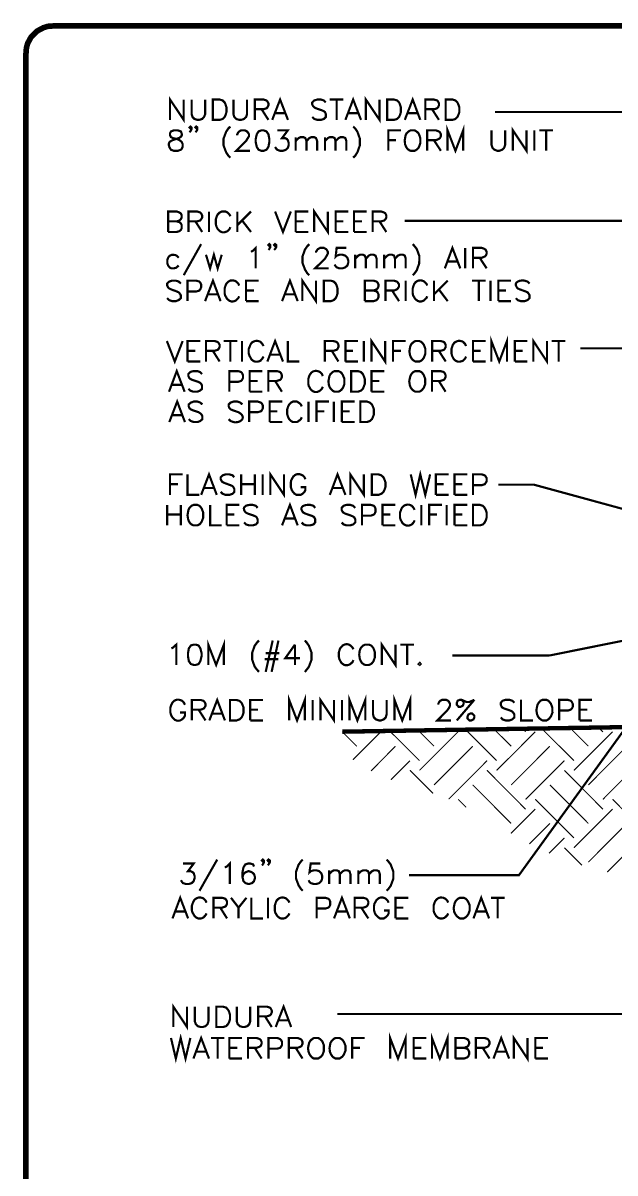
# Model space of a CAD drawing. Header units: millimetres. Extents: x 14 to 202, y 15 to 268.
# Drawn here: x 13.5 to 82.4, y 134.3 to 268.1 of the extents above; entities that cross this region are included whole.
import ezdxf

# ---------------------------------------------------------------- set-up
doc = ezdxf.new("R2010")
doc.units = ezdxf.units.MM
doc.layers.add('P', color=7, linetype='Continuous')

msp = doc.modelspace()

# ---------------------------------------------------------------- linework, layer by layer
at = {"layer": 'P'}
for points, const_width in [([(17.004, 267.705), (16.616, 267.688), (16.351, 267.653), (15.857, 267.494), (15.169, 267.123), (14.429, 266.383), (14.058, 265.712), (13.917, 265.218), (13.882, 264.954), (13.864, 264.548)], 0.656), ([(17.004, 267.723), (198.12, 267.723)], 0.656), ([(13.829, 55.421), (13.829, 264.548)], 0.656), ([(30.621, 256.787), (30.621, 259.151), (32.209, 256.787), (32.209, 259.151)], 0.254), ([(42.51, 256.787), (43.427, 259.151), (44.344, 256.787)], 0.254), ([(51.029, 256.787), (51.929, 259.151), (52.846, 256.787)], 0.254), ([(53.411, 256.787), (53.411, 259.151), (54.998, 256.787), (54.998, 259.151)], 0.254), ([(57.944, 256.787), (58.861, 259.151), (59.743, 256.787)], 0.254), ([(33.126, 259.151), (33.126, 257.457), (33.232, 257.122), (33.461, 256.893), (33.796, 256.787), (34.008, 256.787), (34.361, 256.893), (34.572, 257.122), (34.713, 257.457), (34.713, 259.151)], 0.254), ([(35.595, 256.787), (35.595, 259.151), (36.407, 259.151), (36.742, 259.045), (36.971, 258.815), (37.077, 258.586), (37.183, 258.233), (37.183, 257.687), (37.077, 257.351), (36.971, 257.122), (36.742, 256.893), (36.407, 256.787), (35.595, 256.787), (35.595, 256.787)], 0.254), ([(37.994, 259.151), (37.994, 257.457), (38.1, 257.122), (38.329, 256.893), (38.664, 256.787), (38.894, 256.787), (39.229, 256.893), (39.476, 257.122), (39.582, 257.457), (39.582, 259.151)], 0.254), ([(40.481, 256.787), (40.481, 259.151), (41.504, 259.151), (41.839, 259.045), (41.945, 258.939), (42.069, 258.71), (42.069, 258.48), (41.945, 258.233), (41.839, 258.128), (41.504, 258.022), (40.481, 258.022)], 0.254), ([(41.275, 258.022), (42.069, 256.787)], 0.254), ([(48.754, 258.815), (48.525, 259.045), (48.189, 259.151), (47.748, 259.151), (47.413, 259.045), (47.166, 258.815), (47.166, 258.586), (47.272, 258.374), (47.413, 258.233), (47.625, 258.128), (48.295, 257.898), (48.525, 257.792), (48.648, 257.687), (48.754, 257.457), (48.754, 257.122), (48.525, 256.893), (48.189, 256.787), (47.748, 256.787), (47.413, 256.893), (47.166, 257.122)], 0.254), ([(49.213, 259.151), (50.8, 259.151)], 0.254), ([(50.006, 259.151), (50.006, 256.787)], 0.254), ([(55.898, 256.787), (55.898, 259.151), (56.691, 259.151), (57.044, 259.045), (57.273, 258.815), (57.379, 258.586), (57.485, 258.233), (57.485, 257.687), (57.379, 257.351), (57.273, 257.122), (57.044, 256.893), (56.691, 256.787), (55.898, 256.787), (55.898, 256.787)], 0.254), ([(60.325, 256.787), (60.325, 259.151), (61.33, 259.151), (61.701, 259.045), (61.807, 258.939), (61.913, 258.71), (61.913, 258.48), (61.807, 258.233), (61.701, 258.128), (61.33, 258.022), (60.325, 258.022)], 0.254), ([(61.119, 258.022), (61.913, 256.787)], 0.254), ([(62.706, 256.787), (62.706, 259.151), (63.5, 259.151), (63.835, 259.045), (64.064, 258.815), (64.17, 258.586), (64.294, 258.233), (64.294, 257.687), (64.17, 257.351), (64.064, 257.122), (63.835, 256.893), (63.5, 256.787), (62.706, 256.787), (62.706, 256.787)], 0.254), ([(42.863, 257.563), (43.991, 257.563)], 0.254), ([(51.364, 257.563), (52.511, 257.563)], 0.254), ([(58.279, 257.563), (59.408, 257.563)], 0.254), ([(101.829, 257.704), (68.439, 257.704)], 0.254), ([(31.062, 255.57), (30.727, 255.446), (30.621, 255.235), (30.621, 255.005), (30.727, 254.776), (30.956, 254.67), (31.397, 254.564), (31.732, 254.423), (31.979, 254.212), (32.085, 253.982), (32.085, 253.647), (31.979, 253.418), (31.873, 253.312), (31.521, 253.189), (31.062, 253.189), (30.727, 253.312), (30.551, 253.594), (30.462, 253.912), (30.498, 254.088), (30.568, 254.212), (30.709, 254.318), (30.956, 254.441), (31.362, 254.582), (31.732, 254.706), (31.909, 254.864), (31.979, 254.953), (31.997, 255.023), (31.997, 255.129), (31.926, 255.341), (31.873, 255.446), (31.521, 255.57), (31.062, 255.57), (31.062, 255.57)], 0.254), ([(33.108, 255.905), (32.985, 255.799), (32.879, 255.905), (32.985, 256.011), (33.108, 255.905), (33.108, 255.676), (32.985, 255.446), (32.879, 255.341)], 0.254), ([(33.796, 255.905), (33.673, 255.799), (33.567, 255.905), (33.673, 256.011), (33.796, 255.905), (33.796, 255.676), (33.673, 255.446), (33.567, 255.341)], 0.254), ([(37.641, 256.011), (37.412, 255.799), (37.148, 255.411), (36.848, 254.617), (36.848, 253.806), (37.148, 253.012), (37.412, 252.607), (37.641, 252.395)], 0.254), ([(38.435, 255.005), (38.435, 255.111), (38.559, 255.341), (38.664, 255.446), (38.894, 255.57), (39.335, 255.57), (39.564, 255.446), (39.67, 255.341), (39.811, 255.111), (39.811, 254.9), (39.67, 254.67), (39.458, 254.318), (38.329, 253.189), (39.917, 253.189)], 0.254), ([(41.257, 255.57), (40.922, 255.446), (40.711, 255.111), (40.587, 254.564), (40.587, 254.212), (40.711, 253.647), (40.922, 253.312), (41.257, 253.189), (41.504, 253.189), (41.839, 253.312), (42.069, 253.647), (42.175, 254.212), (42.175, 254.564), (42.069, 255.111), (41.839, 255.446), (41.504, 255.57), (41.257, 255.57), (41.257, 255.57)], 0.254), ([(43.092, 255.57), (44.327, 255.57), (43.656, 254.67), (43.991, 254.67), (44.221, 254.564), (44.327, 254.423), (44.432, 254.088), (44.432, 253.859), (44.327, 253.524), (44.097, 253.312), (43.762, 253.189), (43.427, 253.189), (43.092, 253.312), (42.986, 253.418), (42.845, 253.647)], 0.254), ([(51.929, 256.011), (52.158, 255.799), (52.423, 255.411), (52.705, 254.617), (52.705, 253.806), (52.423, 253.012), (52.158, 252.607), (51.929, 252.395)], 0.254), ([(56.021, 253.189), (56.021, 255.57), (57.485, 255.57)], 0.254), ([(58.614, 255.57), (58.385, 255.446), (58.155, 255.235), (58.032, 254.988), (57.926, 254.388), (57.979, 253.929), (58.085, 253.665), (58.244, 253.418), (58.473, 253.242), (58.614, 253.189), (59.073, 253.189), (59.302, 253.312), (59.531, 253.524), (59.637, 253.753), (59.743, 254.088), (59.743, 254.67), (59.637, 255.005), (59.531, 255.235), (59.302, 255.446), (59.073, 255.57), (58.614, 255.57), (58.614, 255.57)], 0.254), ([(60.554, 253.189), (60.554, 255.57), (61.56, 255.57), (61.895, 255.446), (62.036, 255.341), (62.142, 255.111), (62.142, 254.9), (62.036, 254.67), (61.895, 254.564), (61.56, 254.423), (60.554, 254.423)], 0.254), ([(62.918, 253.189), (62.918, 255.57), (63.835, 253.189), (64.735, 255.57), (64.735, 253.189)], 0.254), ([(68.033, 255.57), (68.033, 253.859), (68.157, 253.524), (68.386, 253.312), (68.721, 253.189), (68.933, 253.189), (69.268, 253.312), (69.497, 253.524), (69.621, 253.859), (69.621, 255.57)], 0.254), ([(70.52, 253.189), (70.52, 255.57), (72.108, 253.189), (72.108, 255.57)], 0.254), ([(73.025, 255.57), (73.025, 253.189)], 0.254), ([(73.589, 255.57), (75.177, 255.57)], 0.254), ([(74.401, 255.57), (74.401, 253.189)], 0.254), ([(45.244, 254.776), (45.244, 253.189)], 0.254), ([(45.244, 254.318), (45.579, 254.67), (45.808, 254.776), (46.161, 254.776), (46.373, 254.67), (46.496, 254.318), (46.496, 253.189)], 0.254), ([(46.496, 254.318), (46.831, 254.67), (47.061, 254.776), (47.396, 254.776), (47.607, 254.67), (47.748, 254.318), (47.748, 253.189)], 0.254), ([(48.648, 254.776), (48.648, 253.189)], 0.254), ([(48.648, 254.318), (48.983, 254.67), (49.195, 254.776), (49.548, 254.776), (49.777, 254.67), (49.883, 254.318), (49.883, 253.189)], 0.254), ([(49.883, 254.318), (50.236, 254.67), (50.447, 254.776), (50.782, 254.776), (51.029, 254.67), (51.135, 254.318), (51.135, 253.189)], 0.254), ([(56.021, 254.423), (56.921, 254.423)], 0.254), ([(61.33, 254.423), (62.142, 253.189)], 0.254), ([(30.392, 243.752), (30.392, 246.133), (31.397, 246.133), (31.732, 246.01), (31.873, 245.904), (31.979, 245.674), (31.979, 245.445), (31.873, 245.233), (31.732, 245.092), (31.397, 244.987), (30.392, 244.987)], 0.254), ([(32.773, 243.752), (32.773, 246.133), (33.796, 246.133), (34.131, 246.01), (34.237, 245.904), (34.361, 245.674), (34.361, 245.445), (34.237, 245.233), (34.131, 245.092), (33.796, 244.987), (32.773, 244.987)], 0.254), ([(35.154, 246.133), (35.154, 243.752)], 0.254), ([(37.641, 245.569), (37.536, 245.78), (37.306, 246.01), (37.077, 246.133), (36.636, 246.133), (36.389, 246.01), (36.16, 245.78), (36.054, 245.569), (35.948, 245.233), (35.948, 244.651), (36.019, 244.387), (36.177, 244.069), (36.336, 243.911), (36.513, 243.787), (36.707, 243.717), (36.936, 243.717), (37.183, 243.787), (37.306, 243.858), (37.536, 244.087), (37.641, 244.316)], 0.254), ([(38.453, 246.133), (38.453, 243.752)], 0.254), ([(40.04, 246.133), (38.453, 244.546)], 0.254), ([(42.845, 246.133), (43.762, 243.752), (44.679, 246.133)], 0.254), ([(45.244, 243.752), (45.244, 246.133), (46.725, 246.133)], 0.254), ([(47.396, 243.752), (47.396, 246.133), (48.983, 243.752), (48.983, 246.133)], 0.254), ([(49.9, 243.752), (49.9, 246.133), (51.364, 246.133)], 0.254), ([(52.035, 243.752), (52.035, 246.133), (53.516, 246.133)], 0.254), ([(54.204, 243.752), (54.204, 246.133), (55.21, 246.133), (55.545, 246.01), (55.686, 245.904), (55.792, 245.674), (55.792, 245.445), (55.686, 245.233), (55.545, 245.092), (55.21, 244.987), (54.204, 244.987)], 0.254), ([(31.397, 244.987), (31.732, 244.881), (31.873, 244.757), (31.979, 244.546), (31.979, 244.193), (31.873, 243.981), (31.732, 243.858), (31.397, 243.752), (30.392, 243.752)], 0.254), ([(33.567, 244.987), (34.361, 243.752)], 0.254), ([(39, 245.092), (40.04, 243.752)], 0.254), ([(45.244, 244.987), (46.161, 244.987)], 0.254), ([(49.9, 244.987), (50.782, 244.987)], 0.254), ([(52.035, 244.987), (52.952, 244.987)], 0.254), ([(54.998, 244.987), (55.792, 243.752)], 0.254), ([(83.256, 245.039), (57.926, 245.039)], 0.254), ([(45.244, 243.752), (46.725, 243.752)], 0.254), ([(49.9, 243.752), (51.364, 243.752)], 0.254), ([(52.035, 243.752), (53.516, 243.752)], 0.254), ([(34.237, 242.341), (32.209, 238.725)], 0.254), ([(40.04, 241.441), (40.252, 241.565), (40.587, 241.9), (40.587, 239.518)], 0.254), ([(42.298, 242.235), (42.175, 242.111), (42.069, 242.235), (42.175, 242.341), (42.298, 242.235), (42.298, 242.006), (42.175, 241.776), (42.069, 241.67)], 0.254), ([(42.986, 242.235), (42.845, 242.111), (42.739, 242.235), (42.845, 242.341), (42.986, 242.235), (42.986, 242.006), (42.845, 241.776), (42.739, 241.67)], 0.254), ([(46.831, 242.341), (46.602, 242.111), (46.32, 241.706), (46.038, 240.912), (46.038, 240.136), (46.337, 239.36), (46.602, 238.936), (46.831, 238.725)], 0.254), ([(58.861, 242.341), (59.073, 242.111), (59.337, 241.759), (59.637, 240.947), (59.619, 240.101), (59.337, 239.307), (59.073, 238.936), (58.861, 238.725)], 0.254), ([(62.6, 239.518), (63.482, 241.9), (64.4, 239.518)], 0.254), ([(31.627, 240.753), (31.397, 241), (31.256, 241.053), (31.009, 241.106), (30.798, 241.088), (30.639, 241.018), (30.498, 240.912), (30.392, 240.753), (30.304, 240.489), (30.304, 240.101), (30.409, 239.836), (30.515, 239.695), (30.639, 239.571), (30.815, 239.518), (31.027, 239.518), (31.274, 239.571), (31.397, 239.642), (31.627, 239.854)], 0.254), ([(34.802, 241.106), (35.278, 239.518), (35.719, 241.106), (36.16, 239.518), (36.636, 241.106)], 0.254), ([(47.607, 241.335), (47.607, 241.441), (47.748, 241.67), (47.854, 241.776), (48.084, 241.9), (48.525, 241.9), (48.754, 241.776), (48.86, 241.67), (48.983, 241.441), (48.983, 241.229), (48.86, 241), (48.648, 240.647), (47.502, 239.518), (49.089, 239.518)], 0.254), ([(51.153, 241.9), (50.006, 241.9), (49.9, 240.894), (50.006, 241), (50.341, 241.106), (50.677, 241.106), (51.029, 241), (51.259, 240.753), (51.364, 240.418), (51.364, 240.189), (51.259, 239.854), (51.029, 239.642), (50.677, 239.518), (50.341, 239.518), (50.006, 239.642), (49.9, 239.748), (49.777, 239.977)], 0.254), ([(52.158, 241.106), (52.158, 239.518)], 0.254), ([(52.158, 240.647), (52.511, 241), (52.74, 241.106), (53.075, 241.106), (53.287, 241), (53.411, 240.647), (53.411, 239.518)], 0.254), ([(53.411, 240.647), (53.746, 241), (53.957, 241.106), (54.31, 241.106), (54.539, 241), (54.663, 240.647), (54.663, 239.518)], 0.254), ([(55.545, 241.106), (55.545, 239.518)], 0.254), ([(55.545, 240.647), (55.898, 241), (56.127, 241.106), (56.462, 241.106), (56.691, 241), (56.797, 240.647), (56.797, 239.518)], 0.254), ([(56.797, 240.647), (57.132, 241), (57.379, 241.106), (57.714, 241.106), (57.944, 241), (58.05, 240.647), (58.05, 239.518)], 0.254), ([(64.964, 241.9), (64.964, 239.518)], 0.254), ([(65.881, 239.518), (65.881, 241.9), (66.904, 241.9), (67.239, 241.776), (67.363, 241.67), (67.469, 241.441), (67.469, 241.229), (67.363, 241), (67.239, 240.894), (66.904, 240.753), (65.881, 240.753)], 0.254), ([(66.657, 240.753), (67.469, 239.518)], 0.254), ([(62.936, 240.312), (64.064, 240.312)], 0.254), ([(31.873, 237.755), (31.627, 237.984), (31.291, 238.09), (30.85, 238.09), (30.515, 237.984), (30.286, 237.755), (30.286, 237.525), (30.392, 237.314), (30.515, 237.19), (30.727, 237.084), (31.397, 236.837), (31.627, 236.732), (31.732, 236.608), (31.873, 236.396), (31.873, 236.061), (31.627, 235.832), (31.291, 235.708), (30.85, 235.708), (30.515, 235.832), (30.286, 236.061)], 0.254), ([(32.65, 235.708), (32.65, 238.09), (33.69, 238.09), (34.025, 237.984), (34.131, 237.86), (34.237, 237.649), (34.237, 237.314), (34.131, 237.084), (34.025, 236.943), (33.69, 236.837), (32.65, 236.837)], 0.254), ([(34.696, 235.708), (35.613, 238.09), (36.495, 235.708)], 0.254), ([(38.664, 237.525), (38.559, 237.755), (38.329, 237.984), (38.135, 238.09), (37.853, 238.125), (37.659, 238.107), (37.5, 238.037), (37.359, 237.931), (37.165, 237.719), (37.077, 237.525), (36.971, 237.19), (36.971, 236.608), (37.024, 236.379), (37.271, 235.955), (37.536, 235.744), (37.747, 235.673), (37.959, 235.673), (38.206, 235.744), (38.329, 235.832), (38.559, 236.061), (38.664, 236.273)], 0.254), ([(39.458, 235.708), (39.458, 238.09), (40.922, 238.09)], 0.254), ([(43.656, 235.708), (44.573, 238.09), (45.473, 235.708)], 0.254), ([(46.02, 235.708), (46.02, 238.09), (47.607, 235.708), (47.607, 238.09)], 0.254), ([(48.525, 235.708), (48.525, 238.09), (49.336, 238.09), (49.671, 237.984), (49.9, 237.755), (50.006, 237.525), (50.112, 237.19), (50.112, 236.608), (50.006, 236.273), (49.9, 236.061), (49.671, 235.832), (49.336, 235.708), (48.525, 235.708), (48.525, 235.708)], 0.254), ([(53.287, 235.708), (53.287, 238.09), (54.31, 238.09), (54.663, 237.984), (54.769, 237.86), (54.875, 237.649), (54.875, 237.419), (54.769, 237.19), (54.663, 237.084), (54.31, 236.943), (53.287, 236.943)], 0.254), ([(55.686, 235.708), (55.686, 238.09), (56.691, 238.09), (57.027, 237.984), (57.132, 237.86), (57.273, 237.649), (57.273, 237.419), (57.132, 237.19), (57.027, 237.084), (56.691, 236.943), (55.686, 236.943)], 0.254), ([(58.05, 238.09), (58.05, 235.708)], 0.254), ([(60.554, 237.525), (60.448, 237.755), (60.202, 237.984), (60.113, 238.037), (59.937, 238.107), (59.743, 238.125), (59.549, 238.107), (59.373, 238.037), (59.214, 237.931), (59.09, 237.79), (59.002, 237.613), (58.967, 237.525), (58.861, 237.19), (58.861, 236.608), (58.914, 236.361), (59.161, 235.955), (59.425, 235.744), (59.637, 235.673), (59.866, 235.673), (60.096, 235.744), (60.202, 235.832), (60.448, 236.061), (60.554, 236.273)], 0.254), ([(61.348, 238.09), (61.348, 235.708)], 0.254), ([(62.936, 238.09), (61.348, 236.502)], 0.254), ([(65.775, 238.09), (67.363, 238.09)], 0.254), ([(66.552, 238.09), (66.552, 235.708)], 0.254), ([(67.91, 238.09), (67.91, 235.708)], 0.254), ([(68.827, 235.708), (68.827, 238.09), (70.309, 238.09)], 0.254), ([(72.461, 237.755), (72.231, 237.984), (71.896, 238.09), (71.649, 238.125), (71.296, 238.072), (71.102, 237.984), (70.944, 237.878), (70.873, 237.755), (70.855, 237.684), (70.873, 237.525), (70.979, 237.314), (71.085, 237.19), (71.314, 237.084), (72.002, 236.837), (72.231, 236.732), (72.337, 236.608), (72.461, 236.396), (72.461, 236.061), (72.231, 235.832), (71.896, 235.708), (71.42, 235.708), (71.085, 235.832), (70.873, 236.061)], 0.254), ([(39.458, 236.943), (40.375, 236.943)], 0.254), ([(54.31, 236.943), (54.663, 236.837), (54.769, 236.732), (54.875, 236.502), (54.875, 236.167), (54.769, 235.938), (54.663, 235.832), (54.31, 235.708), (53.287, 235.708)], 0.254), ([(56.462, 236.943), (57.273, 235.708)], 0.254), ([(61.895, 237.084), (62.936, 235.708)], 0.254), ([(68.827, 236.943), (69.727, 236.943)], 0.254), ([(35.048, 236.502), (36.16, 236.502)], 0.254), ([(39.458, 235.708), (40.922, 235.708)], 0.254), ([(43.991, 236.502), (45.138, 236.502)], 0.254), ([(68.827, 235.708), (70.309, 235.708)], 0.254), ([(41.945, 228.688), (42.845, 231.069), (43.762, 228.688)], 0.254), ([(54.063, 228.688), (54.063, 231.069), (55.651, 228.688), (55.651, 231.069)], 0.254), ([(68.016, 228.688), (68.016, 231.069), (68.933, 228.688), (69.832, 231.069), (69.832, 228.688)], 0.254), ([(72.902, 228.688), (72.902, 231.069), (74.489, 228.688), (74.489, 231.069)], 0.254), ([(30.251, 231.069), (31.168, 228.688), (32.085, 231.069)], 0.254), ([(32.65, 228.688), (32.65, 231.069), (34.131, 231.069)], 0.254), ([(32.65, 229.941), (33.567, 229.941)], 0.254), ([(34.802, 228.688), (34.802, 231.069), (35.825, 231.069), (36.16, 230.964), (36.266, 230.858), (36.389, 230.628), (36.389, 230.382), (36.266, 230.152), (36.16, 230.046), (35.825, 229.941), (34.802, 229.941)], 0.254), ([(35.595, 229.941), (36.389, 228.688)], 0.254), ([(36.848, 231.069), (38.435, 231.069)], 0.254), ([(37.641, 231.069), (37.641, 228.688)], 0.254), ([(39, 231.069), (39, 228.688)], 0.254), ([(41.504, 230.487), (41.363, 230.734), (41.152, 230.964), (41.063, 231.017), (40.887, 231.069), (40.693, 231.105), (40.499, 231.069), (40.323, 230.999), (40.164, 230.911), (40.04, 230.77), (39.952, 230.593), (39.917, 230.487), (39.776, 230.152), (39.776, 229.605), (39.864, 229.358), (40.093, 228.935), (40.34, 228.741), (40.552, 228.671), (40.781, 228.671), (41.028, 228.723), (41.152, 228.794), (41.363, 229.041), (41.504, 229.27)], 0.254), ([(44.327, 231.069), (44.327, 228.688), (45.685, 228.688)], 0.254), ([(48.63, 228.688), (48.63, 231.069), (49.653, 231.069), (50.006, 230.964), (50.112, 230.858), (50.218, 230.628), (50.218, 230.382), (50.112, 230.152), (50.006, 230.046), (49.653, 229.941), (48.63, 229.941)], 0.254), ([(49.442, 229.941), (50.218, 228.688)], 0.254), ([(51.029, 228.688), (51.029, 231.069), (52.476, 231.069)], 0.254), ([(51.029, 229.941), (51.929, 229.941)], 0.254), ([(53.181, 231.069), (53.181, 228.688)], 0.254), ([(56.568, 228.688), (56.568, 231.069), (58.05, 231.069)], 0.254), ([(56.568, 229.941), (57.485, 229.941)], 0.254), ([(59.178, 231.069), (58.967, 230.964), (58.72, 230.734), (58.579, 230.47), (58.473, 229.888), (58.543, 229.447), (58.649, 229.182), (58.808, 228.935), (59.037, 228.759), (59.178, 228.688), (59.637, 228.688), (59.866, 228.794), (59.99, 228.9), (60.166, 229.147), (60.325, 229.57), (60.325, 230.188), (60.166, 230.611), (59.99, 230.858), (59.866, 230.964), (59.637, 231.069), (59.178, 231.069), (59.178, 231.069)], 0.254), ([(61.119, 228.688), (61.119, 231.069), (62.142, 231.069), (62.477, 230.964), (62.583, 230.858), (62.706, 230.628), (62.706, 230.382), (62.583, 230.152), (62.477, 230.046), (62.142, 229.941), (61.119, 229.941)], 0.254), ([(61.895, 229.941), (62.706, 228.688)], 0.254), ([(65.07, 230.487), (64.964, 230.734), (64.735, 230.964), (64.647, 231.017), (64.47, 231.069), (64.276, 231.105), (64.082, 231.069), (63.906, 230.999), (63.747, 230.911), (63.623, 230.77), (63.518, 230.593), (63.482, 230.487), (63.377, 230.152), (63.377, 229.605), (63.447, 229.341), (63.606, 229.023), (63.765, 228.847), (63.941, 228.741), (64.135, 228.671), (64.364, 228.671), (64.611, 228.741), (64.735, 228.794), (64.964, 229.041), (65.07, 229.27)], 0.254), ([(65.881, 228.688), (65.881, 231.069), (67.345, 231.069)], 0.254), ([(65.881, 229.941), (66.763, 229.941)], 0.254), ([(70.75, 228.688), (70.75, 231.069), (72.214, 231.069)], 0.254), ([(70.75, 229.941), (71.667, 229.941)], 0.254), ([(75.053, 231.069), (76.641, 231.069)], 0.254), ([(75.847, 231.069), (75.847, 228.688)], 0.254), ([(126.947, 230.223), (78.387, 230.223)], 0.254), ([(32.65, 228.688), (34.131, 228.688)], 0.254), ([(42.28, 229.482), (43.427, 229.482)], 0.254), ([(51.029, 228.688), (52.476, 228.688)], 0.254), ([(65.881, 228.688), (67.345, 228.688)], 0.254), ([(70.75, 228.688), (72.214, 228.688)], 0.254), ([(30.498, 225.178), (31.397, 227.577), (32.314, 225.178)], 0.254), ([(34.343, 227.242), (34.114, 227.471), (33.778, 227.577), (33.32, 227.577), (32.985, 227.471), (32.755, 227.242), (32.755, 226.995), (32.861, 226.766), (32.985, 226.66), (33.196, 226.554), (33.902, 226.325), (34.114, 226.219), (34.237, 226.095), (34.343, 225.884), (34.343, 225.513), (34.114, 225.302), (33.778, 225.178), (33.32, 225.178), (32.985, 225.302), (32.755, 225.513)], 0.254), ([(37.518, 225.178), (37.518, 227.577), (38.541, 227.577), (38.876, 227.471), (39, 227.348), (39.105, 227.101), (39.105, 226.766), (39, 226.554), (38.876, 226.43), (38.541, 226.325), (37.518, 226.325)], 0.254), ([(39.882, 225.178), (39.882, 227.577), (41.363, 227.577)], 0.254), ([(42.051, 225.178), (42.051, 227.577), (43.057, 227.577), (43.427, 227.471), (43.533, 227.348), (43.639, 227.101), (43.639, 226.889), (43.533, 226.66), (43.427, 226.554), (43.057, 226.43), (42.051, 226.43)], 0.254), ([(48.401, 226.995), (48.295, 227.242), (48.066, 227.471), (47.872, 227.559), (47.59, 227.612), (47.396, 227.577), (47.237, 227.524), (47.096, 227.418), (46.902, 227.189), (46.814, 226.995), (46.708, 226.66), (46.708, 226.095), (46.761, 225.848), (47.008, 225.425), (47.272, 225.213), (47.484, 225.143), (47.713, 225.143), (47.943, 225.231), (48.066, 225.302), (48.295, 225.513), (48.401, 225.76)], 0.254), ([(49.759, 227.577), (49.548, 227.471), (49.301, 227.242), (49.16, 226.977), (49.054, 226.378), (49.107, 225.937), (49.213, 225.672), (49.389, 225.443), (49.618, 225.249), (49.759, 225.178), (50.218, 225.178), (50.447, 225.302), (50.571, 225.407), (50.747, 225.637), (50.906, 226.06), (50.906, 226.695), (50.729, 227.118), (50.571, 227.365), (50.447, 227.471), (50.218, 227.577), (49.759, 227.577), (49.759, 227.577)], 0.254), ([(51.7, 225.178), (51.7, 227.577), (52.476, 227.577), (52.828, 227.471), (53.058, 227.242), (53.164, 226.995), (53.287, 226.66), (53.287, 226.095), (53.164, 225.76), (53.058, 225.513), (52.828, 225.302), (52.476, 225.178), (51.7, 225.178), (51.7, 225.178)], 0.254), ([(54.063, 225.178), (54.063, 227.577), (55.545, 227.577)], 0.254), ([(59.178, 227.577), (58.932, 227.471), (58.72, 227.242), (58.579, 226.977), (58.455, 226.395), (58.526, 225.937), (58.632, 225.654), (58.808, 225.425), (59.037, 225.249), (59.178, 225.178), (59.637, 225.178), (59.849, 225.302), (59.972, 225.407), (60.149, 225.637), (60.325, 226.078), (60.307, 226.695), (60.149, 227.118), (59.972, 227.365), (59.849, 227.471), (59.637, 227.577), (59.178, 227.577), (59.178, 227.577)], 0.254), ([(61.101, 225.178), (61.101, 227.577), (62.107, 227.577), (62.459, 227.471), (62.583, 227.348), (62.689, 227.101), (62.689, 226.889), (62.583, 226.66), (62.459, 226.554), (62.107, 226.43), (61.101, 226.43)], 0.254), ([(30.833, 225.989), (31.944, 225.989)], 0.254), ([(39.882, 226.43), (40.799, 226.43)], 0.254), ([(42.845, 226.43), (43.639, 225.178)], 0.254), ([(54.063, 226.43), (54.98, 226.43)], 0.254), ([(61.895, 226.43), (62.689, 225.178)], 0.254), ([(39.882, 225.178), (41.363, 225.178)], 0.254), ([(54.063, 225.178), (55.545, 225.178)], 0.254), ([(30.533, 221.65), (31.45, 224.032), (32.35, 221.65)], 0.254), ([(34.378, 223.696), (34.149, 223.908), (33.814, 224.032), (33.373, 224.032), (33.038, 223.908), (32.791, 223.696), (32.791, 223.467), (32.897, 223.238), (33.038, 223.132), (33.249, 223.026), (33.937, 222.797), (34.149, 222.656), (34.272, 222.55), (34.378, 222.321), (34.378, 221.985), (34.149, 221.774), (33.814, 221.65), (33.373, 221.65), (33.038, 221.774), (32.791, 221.985)], 0.254), ([(39.035, 223.696), (38.806, 223.908), (38.47, 224.032), (38.012, 224.032), (37.659, 223.908), (37.447, 223.696), (37.447, 223.467), (37.553, 223.238), (37.659, 223.132), (37.906, 223.026), (38.576, 222.797), (38.753, 222.691), (38.982, 222.479), (39.053, 222.321), (39.088, 222.215), (39.07, 222.109), (39.053, 222.021), (38.947, 221.88), (38.753, 221.738), (38.506, 221.65), (38.188, 221.615), (38.012, 221.65), (37.659, 221.774), (37.447, 221.985)], 0.254), ([(39.829, 221.65), (39.829, 224.032), (40.834, 224.032), (41.187, 223.908), (41.31, 223.802), (41.416, 223.573), (41.416, 223.238), (41.31, 223.026), (41.187, 222.903), (40.834, 222.797), (39.829, 222.797)], 0.254), ([(42.21, 221.65), (42.21, 224.032), (43.674, 224.032)], 0.254), ([(45.949, 223.467), (45.843, 223.696), (45.597, 223.908), (45.385, 224.032), (44.926, 224.032), (44.697, 223.908), (44.485, 223.696), (44.362, 223.467), (44.256, 223.132), (44.256, 222.55), (44.362, 222.215), (44.485, 221.985), (44.697, 221.774), (44.926, 221.65), (45.385, 221.65), (45.597, 221.774), (45.843, 221.985), (45.949, 222.215)], 0.254), ([(46.743, 224.032), (46.743, 221.65)], 0.254), ([(47.66, 221.65), (47.66, 224.032), (49.124, 224.032)], 0.254), ([(49.689, 224.032), (49.689, 221.65)], 0.254), ([(50.606, 221.65), (50.606, 224.032), (52.088, 224.032)], 0.254), ([(52.758, 221.65), (52.758, 224.032), (53.534, 224.032), (53.887, 223.908), (54.116, 223.696), (54.222, 223.467), (54.345, 223.132), (54.345, 222.55), (54.222, 222.215), (54.116, 221.985), (53.887, 221.774), (53.534, 221.65), (52.758, 221.65), (52.758, 221.65)], 0.254), ([(30.868, 222.444), (31.997, 222.444)], 0.254), ([(42.21, 222.903), (43.109, 222.903)], 0.254), ([(47.66, 222.903), (48.56, 222.903)], 0.254), ([(50.606, 222.903), (51.506, 222.903)], 0.254), ([(42.21, 221.65), (43.674, 221.65)], 0.254), ([(50.606, 221.65), (52.088, 221.65)], 0.254), ([(30.621, 213.184), (30.621, 215.565), (32.085, 215.565)], 0.254), ([(32.65, 215.565), (32.65, 213.184), (34.008, 213.184)], 0.254), ([(34.237, 213.184), (35.154, 215.565), (36.054, 213.184)], 0.254), ([(38.1, 215.23), (37.888, 215.459), (37.536, 215.565), (37.077, 215.565), (36.742, 215.459), (36.513, 215.23), (36.513, 215), (36.636, 214.771), (36.742, 214.665), (36.971, 214.559), (37.641, 214.313), (37.888, 214.207), (37.994, 214.083), (38.1, 213.872), (38.1, 213.536), (37.888, 213.307), (37.536, 213.184), (37.077, 213.184), (36.742, 213.307), (36.513, 213.536)], 0.254), ([(38.894, 215.565), (38.894, 213.184)], 0.254), ([(40.481, 215.565), (40.481, 213.184)], 0.254), ([(41.398, 215.565), (41.398, 213.184)], 0.254), ([(42.298, 213.184), (42.298, 215.565), (43.886, 213.184), (43.886, 215.565)], 0.254), ([(46.373, 215), (46.267, 215.23), (46.038, 215.459), (45.896, 215.53), (45.649, 215.6), (45.438, 215.6), (45.226, 215.53), (44.962, 215.318), (44.732, 214.912), (44.679, 214.665), (44.679, 214.083), (44.785, 213.748), (44.909, 213.536), (45.12, 213.307), (45.35, 213.184), (45.826, 213.184), (46.038, 213.307), (46.267, 213.536), (46.373, 213.748), (46.373, 214.083), (45.826, 214.083)], 0.254), ([(49.213, 213.184), (50.112, 215.565), (51.029, 213.184)], 0.254), ([(51.594, 213.184), (51.594, 215.565), (53.181, 213.184), (53.181, 215.565)], 0.254), ([(54.098, 213.184), (54.098, 215.565), (54.875, 215.565), (55.21, 215.459), (55.457, 215.23), (55.563, 215), (55.686, 214.665), (55.686, 214.083), (55.563, 213.748), (55.457, 213.536), (55.21, 213.307), (54.875, 213.184), (54.098, 213.184), (54.098, 213.184)], 0.254), ([(58.632, 215.565), (59.196, 213.184), (59.743, 215.565), (60.325, 213.184), (60.889, 215.565)], 0.254), ([(61.56, 213.184), (61.56, 215.565), (63.041, 215.565)], 0.254), ([(63.729, 213.184), (63.729, 215.565), (65.211, 215.565)], 0.254), ([(65.881, 213.184), (65.881, 215.565), (66.904, 215.565), (67.239, 215.459), (67.345, 215.336), (67.469, 215.124), (67.469, 214.771), (67.345, 214.559), (67.239, 214.418), (66.904, 214.313), (65.881, 214.313)], 0.254), ([(30.621, 214.418), (31.538, 214.418)], 0.254), ([(34.572, 213.977), (35.719, 213.977)], 0.254), ([(38.894, 214.418), (40.481, 214.418)], 0.254), ([(49.548, 213.977), (50.694, 213.977)], 0.254), ([(61.56, 214.418), (62.477, 214.418)], 0.254), ([(63.729, 214.418), (64.629, 214.418)], 0.254), ([(83.397, 211.526), (72.99, 214.365), (68.827, 214.365)], 0.254), ([(61.56, 213.184), (63.041, 213.184)], 0.254), ([(63.729, 213.184), (65.211, 213.184)], 0.254), ([(30.286, 212.019), (30.286, 209.638)], 0.254), ([(31.873, 212.019), (31.873, 209.638)], 0.254), ([(33.355, 212.019), (33.126, 211.914), (32.879, 211.667), (32.755, 211.42), (32.65, 210.82), (32.72, 210.361), (32.826, 210.079), (32.985, 209.85), (33.214, 209.691), (33.355, 209.638), (33.796, 209.638), (34.025, 209.744), (34.131, 209.832), (34.308, 210.079), (34.466, 210.503), (34.466, 211.155), (34.308, 211.578), (34.131, 211.825), (34.025, 211.914), (33.796, 212.019), (33.355, 212.019), (33.355, 212.019)], 0.254), ([(35.278, 212.019), (35.278, 209.638), (36.636, 209.638)], 0.254), ([(37.2, 209.638), (37.2, 212.019), (38.664, 212.019)], 0.254), ([(40.816, 211.667), (40.605, 211.914), (40.252, 212.019), (40.005, 212.037), (39.652, 211.984), (39.458, 211.914), (39.299, 211.79), (39.229, 211.684), (39.211, 211.596), (39.229, 211.508), (39.247, 211.402), (39.352, 211.226), (39.476, 211.102), (39.705, 210.996), (40.375, 210.767), (40.605, 210.661), (40.711, 210.555), (40.816, 210.326), (40.816, 209.973), (40.605, 209.744), (40.252, 209.638), (39.811, 209.638), (39.476, 209.744), (39.229, 209.973)], 0.254), ([(43.656, 209.638), (44.573, 212.019), (45.473, 209.638)], 0.254), ([(47.519, 211.667), (47.308, 211.914), (46.937, 212.019), (46.708, 212.037), (46.355, 211.984), (46.143, 211.914), (45.985, 211.79), (45.932, 211.684), (45.896, 211.596), (45.914, 211.508), (45.949, 211.402), (46.038, 211.226), (46.161, 211.102), (46.39, 210.996), (47.061, 210.767), (47.308, 210.661), (47.413, 210.555), (47.519, 210.326), (47.519, 209.973), (47.308, 209.744), (46.937, 209.638), (46.496, 209.638), (46.161, 209.744), (45.932, 209.973)], 0.254), ([(52.176, 211.667), (51.929, 211.914), (51.594, 212.019), (51.153, 212.019), (50.818, 211.914), (50.588, 211.667), (50.588, 211.437), (50.694, 211.226), (50.818, 211.102), (51.029, 210.996), (51.7, 210.767), (51.929, 210.661), (52.07, 210.555), (52.176, 210.326), (52.176, 209.973), (51.929, 209.744), (51.594, 209.638), (51.153, 209.638), (50.818, 209.744), (50.588, 209.973)], 0.254), ([(52.952, 209.638), (52.952, 212.019), (53.993, 212.019), (54.328, 211.914), (54.434, 211.808), (54.539, 211.561), (54.539, 211.226), (54.434, 210.996), (54.328, 210.891), (53.993, 210.767), (52.952, 210.767)], 0.254), ([(55.351, 209.638), (55.351, 212.019), (56.833, 212.019)], 0.254), ([(59.09, 211.437), (58.967, 211.667), (58.755, 211.914), (58.649, 211.967), (58.473, 212.037), (58.279, 212.055), (58.085, 212.019), (57.926, 211.967), (57.767, 211.861), (57.626, 211.72), (57.538, 211.543), (57.503, 211.437), (57.379, 211.102), (57.379, 210.555), (57.45, 210.308), (57.679, 209.885), (57.944, 209.691), (58.138, 209.621), (58.367, 209.603), (58.614, 209.673), (58.755, 209.744), (58.967, 209.973), (59.09, 210.22)], 0.254), ([(59.866, 212.019), (59.866, 209.638)], 0.254), ([(60.784, 209.638), (60.784, 212.019), (62.265, 212.019)], 0.254), ([(62.812, 212.019), (62.812, 209.638)], 0.254), ([(63.729, 209.638), (63.729, 212.019), (65.211, 212.019)], 0.254), ([(65.881, 209.638), (65.881, 212.019), (66.693, 212.019), (67.028, 211.914), (67.239, 211.667), (67.363, 211.437), (67.469, 211.102), (67.469, 210.555), (67.363, 210.22), (67.239, 209.973), (67.028, 209.744), (66.693, 209.638), (65.881, 209.638), (65.881, 209.638)], 0.254), ([(30.286, 210.891), (31.873, 210.891)], 0.254), ([(37.2, 210.891), (38.118, 210.891)], 0.254), ([(43.991, 210.432), (45.138, 210.432)], 0.254), ([(55.351, 210.891), (56.25, 210.891)], 0.254), ([(60.784, 210.891), (61.701, 210.891)], 0.254), ([(63.729, 210.891), (64.629, 210.891)], 0.254), ([(37.2, 209.638), (38.664, 209.638)], 0.254), ([(55.351, 209.638), (56.833, 209.638)], 0.254), ([(63.729, 209.638), (65.211, 209.638)], 0.254), ([(90.311, 197.626), (74.771, 194.504)], 0.254), ([(30.762, 195.333), (30.974, 195.439), (31.344, 195.774), (31.344, 193.41)], 0.254), ([(33.373, 195.774), (33.038, 195.668), (32.808, 195.333), (32.703, 194.769), (32.703, 194.433), (32.808, 193.851), (33.038, 193.516), (33.373, 193.41), (33.602, 193.41), (33.937, 193.516), (34.149, 193.851), (34.29, 194.433), (34.29, 194.769), (34.149, 195.333), (33.937, 195.668), (33.602, 195.774), (33.373, 195.774), (33.373, 195.774)], 0.254), ([(35.066, 193.41), (35.066, 195.774), (35.983, 193.41), (36.883, 195.774), (36.883, 193.41)], 0.254), ([(40.975, 196.25), (40.746, 196.021), (40.464, 195.633), (40.181, 194.839), (40.181, 194.01), (40.464, 193.216), (40.746, 192.846), (40.975, 192.599)], 0.254), ([(42.563, 196.25), (41.751, 192.599)], 0.254), ([(43.233, 196.25), (42.439, 192.599)], 0.254), ([(45.156, 195.774), (44.027, 194.187), (45.738, 194.187)], 0.254), ([(45.156, 195.774), (45.156, 193.41)], 0.254), ([(46.302, 196.25), (46.514, 196.021), (46.778, 195.651), (47.078, 194.857), (47.078, 193.993), (46.778, 193.199), (46.514, 192.846), (46.302, 192.599)], 0.254), ([(51.964, 195.227), (51.858, 195.439), (51.611, 195.668), (51.523, 195.739), (51.329, 195.809), (51.153, 195.827), (50.976, 195.792), (50.729, 195.686), (50.465, 195.404), (50.377, 195.227), (50.271, 194.892), (50.271, 194.328), (50.324, 194.081), (50.553, 193.657), (50.818, 193.446), (51.029, 193.375), (51.259, 193.375), (51.488, 193.446), (51.611, 193.516), (51.858, 193.746), (51.964, 193.975)], 0.254), ([(53.34, 195.774), (53.093, 195.668), (52.864, 195.439), (52.793, 195.333), (52.687, 195.051), (52.634, 194.592), (52.705, 194.134), (52.811, 193.851), (52.97, 193.622), (53.199, 193.463), (53.34, 193.41), (53.781, 193.41), (54.01, 193.516), (54.116, 193.604), (54.293, 193.834), (54.451, 194.275), (54.451, 194.91), (54.293, 195.351), (54.116, 195.58), (54.01, 195.668), (53.781, 195.774), (53.34, 195.774), (53.34, 195.774)], 0.254), ([(55.263, 193.41), (55.263, 195.774), (56.85, 193.41), (56.85, 195.774)], 0.254), ([(57.415, 195.774), (59.002, 195.774)], 0.254), ([(58.208, 195.774), (58.208, 193.41)], 0.254), ([(41.645, 194.081), (43.233, 194.081)], 0.254), ([(41.751, 194.769), (43.339, 194.769)], 0.254), ([(74.771, 194.504), (63.465, 194.504)], 0.254), ([(59.69, 193.64), (59.549, 193.516), (59.69, 193.41), (59.796, 193.516), (59.69, 193.64), (59.69, 193.64)], 0.254), ([(44.485, 186.955), (44.485, 189.336), (45.403, 186.955), (46.302, 189.336), (46.302, 186.955)], 0.254), ([(51.506, 186.955), (51.506, 189.336), (52.423, 186.955), (53.34, 189.336), (53.34, 186.955)], 0.254), ([(56.744, 186.955), (56.744, 189.336), (57.644, 186.955), (58.561, 189.336), (58.561, 186.955)], 0.254), ([(32.35, 188.771), (32.244, 189.001), (32.015, 189.248), (31.891, 189.301), (31.627, 189.371), (31.415, 189.371), (31.203, 189.301), (31.027, 189.177), (30.886, 189.001), (30.727, 188.683), (30.656, 188.436), (30.656, 187.872), (30.762, 187.519), (30.903, 187.29), (31.15, 187.043), (31.344, 186.955), (31.538, 186.919), (31.75, 186.937), (31.962, 187.043), (32.156, 187.202), (32.244, 187.307), (32.35, 187.519), (32.35, 187.872), (31.785, 187.872)], 0.254), ([(33.161, 186.955), (33.161, 189.336), (34.184, 189.336), (34.519, 189.23), (34.625, 189.107), (34.749, 188.895), (34.749, 188.666), (34.625, 188.436), (34.519, 188.33), (34.184, 188.207), (33.161, 188.207)], 0.254), ([(35.19, 186.955), (36.107, 189.336), (37.006, 186.955)], 0.254), ([(37.588, 186.955), (37.588, 189.336), (38.365, 189.336), (38.7, 189.23), (38.947, 189.001), (39.053, 188.771), (39.176, 188.436), (39.176, 187.854), (39.053, 187.519), (38.947, 187.307), (38.7, 187.078), (38.365, 186.955), (37.588, 186.955), (37.588, 186.955)], 0.254), ([(39.952, 186.955), (39.952, 189.336), (41.434, 189.336)], 0.254), ([(47.219, 189.336), (47.219, 186.955)], 0.254), ([(48.119, 186.955), (48.119, 189.336), (49.706, 186.955), (49.706, 189.336)], 0.254), ([(50.624, 189.336), (50.624, 186.955)], 0.254), ([(54.24, 189.336), (54.24, 187.66), (54.345, 187.307), (54.575, 187.078), (54.928, 186.955), (55.157, 186.955), (55.492, 187.078), (55.721, 187.307), (55.827, 187.66), (55.827, 189.336)], 0.254), ([(61.842, 188.771), (61.842, 188.895), (61.948, 189.107), (62.071, 189.248), (62.283, 189.353), (62.759, 189.353), (62.971, 189.248), (63.094, 189.107), (63.2, 188.895), (63.2, 188.666), (63.094, 188.436), (62.865, 188.101), (61.736, 186.955), (63.324, 186.955)], 0.254), ([(66.04, 189.353), (63.994, 186.955)], 0.254), ([(64.558, 189.353), (64.788, 189.107), (64.788, 188.895), (64.682, 188.666), (64.453, 188.542), (64.206, 188.542), (63.994, 188.771), (63.994, 189.001), (64.1, 189.248), (64.347, 189.353), (64.558, 189.353), (64.788, 189.248), (65.123, 189.107), (65.458, 189.107), (65.793, 189.248), (66.04, 189.353)], 0.254), ([(70.697, 189.001), (70.45, 189.248), (70.115, 189.353), (69.674, 189.353), (69.321, 189.248), (69.109, 189.001), (69.109, 188.771), (69.215, 188.542), (69.321, 188.436), (69.55, 188.33), (70.22, 188.101), (70.45, 187.995), (70.556, 187.872), (70.697, 187.66), (70.697, 187.307), (70.45, 187.078), (70.115, 186.955), (69.674, 186.955), (69.321, 187.078), (69.109, 187.307)], 0.254), ([(71.473, 189.353), (71.473, 186.955), (72.849, 186.955)], 0.254), ([(73.978, 189.353), (73.731, 189.248), (73.519, 189.001), (73.378, 188.754), (73.254, 188.154), (73.325, 187.713), (73.431, 187.431), (73.607, 187.202), (73.836, 187.025), (73.978, 186.955), (74.436, 186.955), (74.648, 187.078), (74.771, 187.184), (74.948, 187.431), (75.124, 187.854), (75.106, 188.472), (74.948, 188.895), (74.754, 189.142), (74.648, 189.248), (74.436, 189.353), (73.978, 189.353), (73.978, 189.353)], 0.254), ([(75.9, 186.955), (75.9, 189.353), (76.906, 189.353), (77.258, 189.248), (77.382, 189.107), (77.488, 188.895), (77.488, 188.542), (77.382, 188.33), (77.258, 188.207), (76.906, 188.101), (75.9, 188.101)], 0.254), ([(78.281, 186.955), (78.281, 189.353), (79.745, 189.353)], 0.254), ([(33.937, 188.207), (34.749, 186.955)], 0.254), ([(35.525, 187.748), (36.671, 187.748)], 0.254), ([(39.952, 188.207), (40.869, 188.207)], 0.254), ([(85.196, 188.242), (71.226, 168.963), (58.42, 168.963)], 0.254), ([(65.581, 187.766), (65.352, 187.66), (65.246, 187.413), (65.246, 187.184), (65.458, 186.955), (65.687, 186.955), (65.934, 187.078), (66.04, 187.307), (66.04, 187.519), (65.793, 187.766), (65.581, 187.766), (65.581, 187.766)], 0.254), ([(78.281, 188.207), (79.199, 188.207)], 0.254), ([(39.952, 186.955), (41.434, 186.955)], 0.254), ([(50.659, 185.649), (87.771, 186.249)], 0.508), ([(63.024, 185.632), (62.812, 185.843)], 0.127), ([(68.633, 182.28), (65.017, 185.896)], 0.127), ([(70.326, 183.956), (68.333, 185.932)], 0.127), ([(72.002, 185.632), (71.632, 186.002)], 0.127), ([(77.629, 182.28), (74.524, 185.367), (73.872, 186.02)], 0.127), ([(79.304, 183.956), (77.17, 186.09)], 0.127), ([(78.281, 186.955), (79.745, 186.955)], 0.254), ([(80.998, 185.632), (80.486, 186.143)], 0.127), ([(52.352, 183.956), (50.659, 185.649)], 0.127), ([(51.911, 182.386), (55.174, 185.649)], 0.127), ([(54.046, 185.632), (53.993, 185.702)], 0.127), ([(59.655, 182.28), (56.18, 185.738)], 0.127), ([(61.348, 183.956), (59.514, 185.79)], 0.127), ([(59.655, 181.151), (64.153, 185.649)], 0.127), ([(68.633, 181.151), (70.855, 183.356), (73.131, 185.649)], 0.127), ([(77.629, 181.151), (82.127, 185.649)], 0.127), ([(54.01, 181.081), (56.85, 183.956)], 0.127), ([(61.348, 179.458), (65.846, 183.956)], 0.127), ([(70.326, 179.458), (74.824, 183.956)], 0.127), ([(79.304, 179.458), (83.785, 183.956)], 0.127), ([(56.321, 180.058), (58.543, 182.28)], 0.127), ([(63.041, 177.8), (67.522, 182.28)], 0.127), ([(72.002, 177.782), (76.518, 182.28)], 0.127), ([(80.998, 177.782), (85.478, 182.28)], 0.127), ([(61.225, 178.47), (58.543, 181.151)], 0.127), ([(72.002, 176.636), (67.504, 181.151)], 0.127), ([(80.998, 176.636), (76.518, 181.151)], 0.127), ([(70.326, 174.978), (65.846, 179.458)], 0.127), ([(79.304, 174.978), (74.824, 179.458)], 0.127), ([(65.088, 176.848), (64.153, 177.782)], 0.127), ([(77.629, 173.284), (73.131, 177.782)], 0.127), ([(86.607, 173.284), (82.127, 177.782)], 0.127), ([(70.291, 173.814), (73.131, 176.653)], 0.127), ([(77.629, 172.156), (82.127, 176.653)], 0.127), ([(72.443, 172.597), (74.824, 174.978)], 0.127), ([(79.304, 170.48), (83.785, 174.978)], 0.127), ([(74.736, 171.521), (76.518, 173.284)], 0.127), ([(81.509, 169.316), (85.478, 173.284)], 0.127), ([(78.564, 170.109), (76.518, 172.156)], 0.127), ([(32.12, 170.321), (33.373, 170.321), (32.703, 169.422), (33.038, 169.422), (33.267, 169.298), (33.373, 169.192), (33.479, 168.857), (33.479, 168.628), (33.373, 168.275), (33.143, 168.046), (32.808, 167.94), (32.456, 167.94), (32.12, 168.046), (32.015, 168.169), (31.891, 168.381)], 0.254), ([(36.107, 170.78), (34.043, 167.146)], 0.254), ([(36.989, 169.863), (37.218, 169.968), (37.571, 170.321), (37.571, 167.94)], 0.254), ([(40.393, 169.968), (40.287, 170.215), (39.952, 170.321), (39.723, 170.321), (39.388, 170.215), (39.158, 169.863), (39.053, 169.298), (39.053, 168.734), (39.158, 168.275), (39.388, 168.046), (39.723, 167.94), (39.829, 167.94), (40.164, 168.046), (40.393, 168.275), (40.499, 168.628), (40.499, 168.734), (40.393, 169.086), (40.164, 169.298), (39.829, 169.422), (39.723, 169.422), (39.388, 169.298), (39.158, 169.086), (39.053, 168.734)], 0.254), ([(41.54, 170.674), (41.416, 170.55), (41.31, 170.674), (41.416, 170.78), (41.54, 170.674), (41.54, 170.445), (41.416, 170.215), (41.31, 170.109)], 0.254), ([(42.228, 170.674), (42.086, 170.55), (41.981, 170.674), (42.086, 170.78), (42.228, 170.674), (42.228, 170.445), (42.086, 170.215), (41.981, 170.109)], 0.254), ([(46.073, 170.78), (45.843, 170.55), (45.561, 170.145), (45.279, 169.351), (45.279, 168.575), (45.579, 167.781), (45.843, 167.375), (46.073, 167.146)], 0.254), ([(48.101, 170.321), (46.99, 170.321), (46.849, 169.298), (46.99, 169.422), (47.325, 169.527), (47.66, 169.527), (47.995, 169.422), (48.225, 169.192), (48.331, 168.857), (48.331, 168.628), (48.225, 168.275), (47.995, 168.046), (47.66, 167.94), (47.325, 167.94), (46.99, 168.046), (46.849, 168.169), (46.743, 168.381)], 0.254), ([(55.827, 170.78), (56.039, 170.55), (56.303, 170.198), (56.603, 169.386), (56.603, 168.54), (56.303, 167.728), (56.039, 167.375), (55.827, 167.146)], 0.254), ([(49.142, 169.527), (49.142, 167.94)], 0.254), ([(49.142, 169.086), (49.477, 169.422), (49.689, 169.527), (50.024, 169.527), (50.271, 169.422), (50.377, 169.086), (50.377, 167.94)], 0.254), ([(50.377, 169.086), (50.729, 169.422), (50.941, 169.527), (51.276, 169.527), (51.506, 169.422), (51.611, 169.086), (51.611, 167.94)], 0.254), ([(52.529, 169.527), (52.529, 167.94)], 0.254), ([(52.529, 169.086), (52.864, 169.422), (53.093, 169.527), (53.446, 169.527), (53.675, 169.422), (53.781, 169.086), (53.781, 167.94)], 0.254), ([(53.781, 169.086), (54.116, 169.422), (54.345, 169.527), (54.681, 169.527), (54.928, 169.422), (55.033, 169.086), (55.033, 167.94)], 0.254), ([(30.903, 163.936), (31.803, 166.335), (32.72, 163.936)], 0.254), ([(34.872, 165.77), (34.749, 166), (34.537, 166.229), (34.449, 166.282), (34.255, 166.352), (34.061, 166.37), (33.884, 166.352), (33.708, 166.282), (33.549, 166.176), (33.408, 166.035), (33.32, 165.858), (33.285, 165.77), (33.161, 165.418), (33.161, 164.853), (33.232, 164.624), (33.479, 164.2), (33.743, 163.989), (33.955, 163.918), (34.184, 163.918), (34.413, 163.989), (34.537, 164.077), (34.749, 164.306), (34.872, 164.518)], 0.254), ([(35.666, 163.936), (35.666, 166.335), (36.671, 166.335), (37.042, 166.229), (37.148, 166.105), (37.253, 165.894), (37.253, 165.664), (37.148, 165.418), (37.042, 165.312), (36.671, 165.188), (35.666, 165.188)], 0.254), ([(37.712, 166.335), (38.594, 165.188), (38.594, 163.936)], 0.254), ([(39.511, 166.335), (38.594, 165.188)], 0.254), ([(40.076, 166.335), (40.076, 163.936), (41.434, 163.936)], 0.254), ([(42.016, 166.335), (42.016, 163.936)], 0.254), ([(44.503, 165.77), (44.397, 166), (44.168, 166.229), (44.08, 166.282), (43.886, 166.352), (43.692, 166.37), (43.515, 166.352), (43.339, 166.282), (43.18, 166.176), (43.039, 166.035), (42.951, 165.858), (42.915, 165.77), (42.81, 165.418), (42.81, 164.853), (42.863, 164.606), (43.109, 164.2), (43.374, 163.989), (43.586, 163.918), (43.815, 163.918), (44.044, 163.989), (44.168, 164.077), (44.397, 164.306), (44.503, 164.518)], 0.254), ([(47.678, 163.936), (47.678, 166.335), (48.701, 166.335), (49.036, 166.229), (49.16, 166.105), (49.265, 165.894), (49.265, 165.523), (49.16, 165.312), (49.036, 165.188), (48.701, 165.082), (47.678, 165.082)], 0.254), ([(49.706, 163.936), (50.624, 166.335), (51.541, 163.936)], 0.254), ([(52.105, 163.936), (52.105, 166.335), (53.128, 166.335), (53.463, 166.229), (53.587, 166.105), (53.693, 165.894), (53.693, 165.664), (53.587, 165.418), (53.463, 165.312), (53.128, 165.188), (52.105, 165.188)], 0.254), ([(56.056, 165.77), (55.951, 166), (55.721, 166.229), (55.598, 166.299), (55.368, 166.37), (55.139, 166.37), (54.928, 166.299), (54.663, 166.088), (54.416, 165.664), (54.363, 165.418), (54.363, 164.853), (54.469, 164.518), (54.61, 164.306), (54.839, 164.077), (55.051, 163.936), (55.51, 163.936), (55.721, 164.077), (55.951, 164.306), (56.056, 164.518), (56.056, 164.853), (55.51, 164.853)], 0.254), ([(56.868, 163.936), (56.868, 166.335), (58.349, 166.335)], 0.254), ([(62.988, 165.77), (62.883, 166), (62.653, 166.229), (62.442, 166.335), (62.159, 166.37), (61.983, 166.352), (61.824, 166.282), (61.683, 166.176), (61.489, 165.964), (61.401, 165.77), (61.295, 165.418), (61.295, 164.853), (61.348, 164.624), (61.595, 164.2), (61.86, 163.989), (62.071, 163.918), (62.283, 163.918), (62.53, 163.989), (62.653, 164.077), (62.883, 164.306), (62.988, 164.518)], 0.254), ([(64.347, 166.335), (64.135, 166.229), (63.888, 166), (63.747, 165.717), (63.623, 165.135), (63.694, 164.694), (63.818, 164.447), (63.976, 164.218), (64.206, 164.024), (64.347, 163.936), (64.805, 163.936), (65.035, 164.077), (65.158, 164.183), (65.334, 164.43), (65.493, 164.853), (65.493, 165.453), (65.317, 165.876), (65.14, 166.123), (65.035, 166.229), (64.805, 166.335), (64.347, 166.335), (64.347, 166.335)], 0.254), ([(65.934, 163.936), (66.834, 166.335), (67.751, 163.936)], 0.254), ([(67.98, 166.335), (69.568, 166.335)], 0.254), ([(68.756, 166.335), (68.756, 163.936)], 0.254), ([(31.238, 164.747), (32.385, 164.747)], 0.254), ([(36.46, 165.188), (37.253, 163.936)], 0.254), ([(50.077, 164.747), (51.188, 164.747)], 0.254), ([(52.881, 165.188), (53.693, 163.936)], 0.254), ([(56.868, 165.188), (57.785, 165.188)], 0.254), ([(66.287, 164.747), (67.416, 164.747)], 0.254), ([(56.868, 163.936), (58.349, 163.936)], 0.254), ([(31.009, 151.306), (31.009, 153.67), (32.597, 151.306), (32.597, 153.67)], 0.254), ([(33.496, 153.67), (33.496, 151.977), (33.62, 151.642), (33.831, 151.412), (34.184, 151.306), (34.413, 151.306), (34.749, 151.412), (34.978, 151.642), (35.084, 151.977), (35.084, 153.67)], 0.254), ([(36.001, 151.306), (36.001, 153.67), (36.795, 153.67), (37.148, 153.564), (37.359, 153.335), (37.483, 153.106), (37.588, 152.77), (37.588, 152.188), (37.483, 151.853), (37.359, 151.642), (37.148, 151.412), (36.795, 151.306), (36.001, 151.306), (36.001, 151.306)], 0.254), ([(38.382, 153.67), (38.382, 151.977), (38.488, 151.642), (38.735, 151.412), (39.07, 151.306), (39.282, 151.306), (39.617, 151.412), (39.846, 151.642), (39.952, 151.977), (39.952, 153.67)], 0.254), ([(40.869, 151.306), (40.869, 153.67), (41.91, 153.67), (42.245, 153.564), (42.351, 153.441), (42.457, 153.229), (42.457, 153), (42.351, 152.77), (42.245, 152.665), (41.91, 152.559), (40.869, 152.559)], 0.254), ([(42.915, 151.306), (43.833, 153.67), (44.715, 151.306)], 0.254), ([(41.663, 152.559), (42.457, 151.306)], 0.254), ([(98.037, 152.823), (50.094, 152.823)], 0.254), ([(43.251, 152.083), (44.379, 152.083)], 0.254), ([(30.727, 150.036), (31.291, 147.638), (31.856, 150.036), (32.42, 147.638), (32.985, 150.036)], 0.254), ([(33.338, 147.638), (34.237, 150.036), (35.154, 147.638)], 0.254), ([(35.366, 150.036), (36.953, 150.036)], 0.254), ([(36.16, 150.036), (36.16, 147.638)], 0.254), ([(37.518, 147.638), (37.518, 150.036), (39, 150.036)], 0.254), ([(39.688, 147.638), (39.688, 150.036), (40.693, 150.036), (41.028, 149.913), (41.169, 149.807), (41.275, 149.578), (41.275, 149.366), (41.169, 149.119), (41.028, 149.013), (40.693, 148.89), (39.688, 148.89)], 0.254), ([(42.069, 147.638), (42.069, 150.036), (43.092, 150.036), (43.427, 149.913), (43.533, 149.807), (43.656, 149.578), (43.656, 149.225), (43.533, 149.013), (43.427, 148.89), (43.092, 148.784), (42.069, 148.784)], 0.254), ([(44.45, 147.638), (44.45, 150.036), (45.455, 150.036), (45.791, 149.913), (45.932, 149.807), (46.038, 149.578), (46.038, 149.366), (45.932, 149.119), (45.791, 149.013), (45.455, 148.89), (44.45, 148.89)], 0.254), ([(47.378, 150.036), (47.166, 149.913), (46.937, 149.701), (46.796, 149.437), (46.673, 148.855), (46.743, 148.414), (46.849, 148.149), (47.025, 147.902), (47.237, 147.708), (47.378, 147.638), (47.854, 147.638), (48.066, 147.779), (48.172, 147.849), (48.366, 148.078), (48.525, 148.519), (48.525, 149.172), (48.366, 149.595), (48.172, 149.825), (48.066, 149.913), (47.854, 150.036), (47.378, 150.036), (47.378, 150.036)], 0.254), ([(49.883, 150.036), (49.653, 149.913), (49.442, 149.701), (49.283, 149.454), (49.177, 148.855), (49.23, 148.396), (49.354, 148.131), (49.512, 147.884), (49.742, 147.708), (49.883, 147.638), (50.341, 147.638), (50.553, 147.779), (50.677, 147.867), (50.853, 148.114), (51.029, 148.537), (51.029, 149.154), (50.853, 149.578), (50.677, 149.825), (50.553, 149.913), (50.341, 150.036), (49.883, 150.036), (49.883, 150.036)], 0.254), ([(51.805, 147.638), (51.805, 150.036), (53.287, 150.036)], 0.254), ([(56.233, 147.638), (56.233, 150.036), (57.15, 147.638), (58.05, 150.036), (58.05, 147.638)], 0.254), ([(58.967, 147.638), (58.967, 150.036), (60.431, 150.036)], 0.254), ([(61.101, 147.638), (61.101, 150.036), (62.018, 147.638), (62.918, 150.036), (62.918, 147.638)], 0.254), ([(63.835, 147.638), (63.835, 150.036), (64.841, 150.036), (65.193, 149.913), (65.317, 149.807), (65.423, 149.578), (65.423, 149.366), (65.317, 149.119), (65.193, 149.013), (64.841, 148.89), (63.835, 148.89)], 0.254), ([(66.216, 147.638), (66.216, 150.036), (67.239, 150.036), (67.575, 149.913), (67.68, 149.807), (67.804, 149.578), (67.804, 149.366), (67.68, 149.119), (67.575, 149.013), (67.239, 148.89), (66.216, 148.89)], 0.254), ([(68.263, 147.638), (69.162, 150.036), (70.079, 147.638)], 0.254), ([(70.626, 147.638), (70.626, 150.036), (72.214, 147.638), (72.214, 150.036)], 0.254), ([(73.131, 147.638), (73.131, 150.036), (74.613, 150.036)], 0.254), ([(33.673, 148.449), (34.819, 148.449)], 0.254), ([(37.518, 148.89), (38.435, 148.89)], 0.254), ([(40.481, 148.89), (41.275, 147.638)], 0.254), ([(45.244, 148.89), (46.038, 147.638)], 0.254), ([(51.805, 148.89), (52.723, 148.89)], 0.254), ([(58.967, 148.89), (59.866, 148.89)], 0.254), ([(64.841, 148.89), (65.193, 148.784), (65.317, 148.678), (65.423, 148.449), (65.423, 148.114), (65.317, 147.884), (65.193, 147.779), (64.841, 147.638), (63.835, 147.638)], 0.254), ([(67.01, 148.89), (67.804, 147.638)], 0.254), ([(68.598, 148.449), (69.744, 148.449)], 0.254), ([(73.131, 148.89), (74.03, 148.89)], 0.254), ([(37.518, 147.638), (39, 147.638)], 0.254), ([(58.967, 147.638), (60.431, 147.638)], 0.254), ([(73.131, 147.638), (74.613, 147.638)], 0.254)]:
    msp.add_lwpolyline(points, dxfattribs=dict(at, const_width=const_width))

doc.saveas('drawing.dxf')
